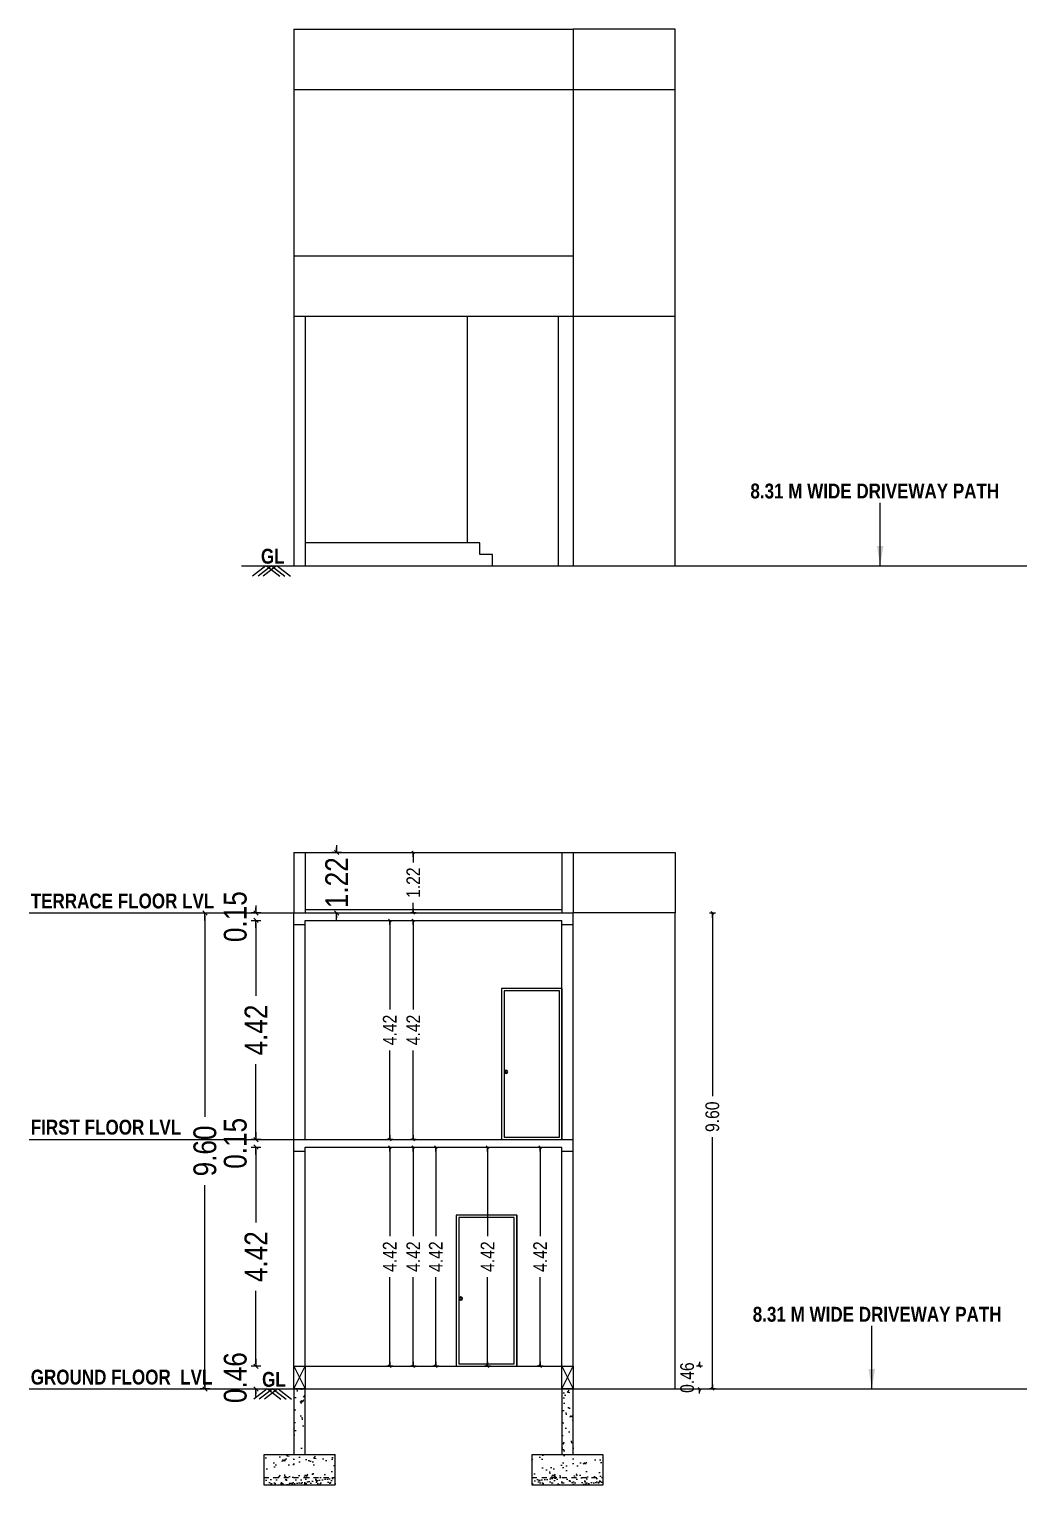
# Model space of a CAD drawing. Header units: metres. Extents: x 1185 to 1291, y 1063 to 1193.
# Drawn here: x 1238.2 to 1258.18, y 1123.77 to 1153.14 of the extents above; entities that cross this region are included whole.
import ezdxf
from ezdxf.lldxf.tags import DXFTag

# ---------------------------------------------------------------- set-up
doc = ezdxf.new("R2010")
doc.units = ezdxf.units.M
doc.header["$MEASUREMENT"] = 0
doc.linetypes.add('HIDDEN', pattern=[0.375, 0.25, -0.125])
for name, color, linetype in [('BLK_2_FLR_0_REGULAR_ROOM_1', 1, 'Continuous'), ('BLK_2_FLR_0_REGULAR_ROOM_2', 1, 'Continuous'), ('BLK_2_FLR_0_REGULAR_ROOM_3', 1, 'Continuous'), ('BLK_2_FLR_0_WC_BATH', 223, 'Continuous'), ('BLK_2_FLR_1_REGULAR_ROOM_1', 1, 'Continuous'), ('BLK_2_FLR_1_REGULAR_ROOM_2', 1, 'Continuous'), ('BLK_2_HT_OF_BLDG', 5, 'Continuous'), ('BLK_2_PARAPET_HT', 233, 'Continuous'), ('BLK_2_PLINTH_HEIGHT', 7, 'Continuous'), ('ELECTRICAL_ROOM', 7, 'Continuous'), ('FLOOR-STILT', 7, 'Continuous'), ('LVL', 220, 'Continuous')]:
    doc.layers.add(name, color=color, linetype=linetype)
doc.styles.add('Arial', font='swissc.ttf')
doc.styles.get("Standard").update_dxf_attribs({"font": 'swisscb.ttf'})
tags = doc.linetypes.add('DIVIDE2', pattern=[0.625, 0.25, -0.125, 0, -0.125, 0, -0.125]).pattern_tags.tags
tags[14:15] = [DXFTag(74, 4), DXFTag(75, 0), DXFTag(340, '0'), DXFTag(46, 1.0), DXFTag(50, 0.0), DXFTag(44, 0.0), DXFTag(45, 0.0)]
tags[12:13] = [DXFTag(74, 4), DXFTag(75, 0), DXFTag(340, '0'), DXFTag(46, 1.0), DXFTag(50, 0.0), DXFTag(44, 0.0), DXFTag(45, 0.0)]
tags[10:11] = [DXFTag(74, 4), DXFTag(75, 0), DXFTag(340, '0'), DXFTag(46, 1.0), DXFTag(50, 0.0), DXFTag(44, 0.0), DXFTag(45, 0.0)]
tags[8:9] = [DXFTag(74, 4), DXFTag(75, 0), DXFTag(340, '0'), DXFTag(46, 1.0), DXFTag(50, 0.0), DXFTag(44, 0.0), DXFTag(45, 0.0)]
tags[6:7] = [DXFTag(74, 4), DXFTag(75, 0), DXFTag(340, '0'), DXFTag(46, 1.0), DXFTag(50, 0.0), DXFTag(44, 0.0), DXFTag(45, 0.0)]
tags[4:5] = [DXFTag(74, 4), DXFTag(75, 0), DXFTag(340, '0'), DXFTag(46, 1.0), DXFTag(50, 0.0), DXFTag(44, 0.0), DXFTag(45, 0.0)]
doc.dimstyles.new('Copy of Standard', dxfattribs={"dimtxt": 9, "dimasz": 8, "dimexe": 6, "dimexo": 24, "dimgap": 3, "dimtad": 0, "dimzin": 0, "dimdsep": 46, "dimlunit": 4, "dimtxsty": 'Standard', "dimcen": 0.09, "dimclrd": 1, "dimclre": 1, "dimclrt": 3, "dimadec": 0, "dimazin": 0, "dimtfac": 1, "dimtofl": 0, "dimtmove": 2, "dimatfit": 3, "dimfxl": 0, "dimtolj": 1, "dimtzin": 0, "dimarcsym": 0})
doc.dimstyles.new('FLOOR DIM BUILDING DIM', dxfattribs={"dimtxt": 0.23, "dimasz": 0.025, "dimexe": 0.075, "dimexo": 0.3, "dimgap": 0.09, "dimtad": 0, "dimzin": 3, "dimdsep": 46, "dimtxsty": 'Arial', "dimblk": 'JM1', "dimcen": -0.09, "dimse1": 1, "dimse2": 1, "dimclrd": 5, "dimclre": 250, "dimclrt": 3, "dimazin": 0, "dimtfac": 0.65, "dimtix": 1, "dimtofl": 0, "dimtmove": 0, "dimatfit": 2, "dimfxl": 0, "dimfrac": 1, "dimtolj": 1, "dimlwd": 18, "dimlwe": -1, "dimarcsym": 0})

# ---------------------------------------------------------------- blocks, each defined once
blk = doc.blocks.new('YYY6YYY')
h = blk.add_hatch()
h.set_pattern_fill('AR-CONC', color=0, scale=0.003)
h.set_pattern_definition([(50, (110802.61745, -27685.68435), (0.54655401, -0.04781726), [0.05715, -0.62865]), (355, (110802.61745, -27685.68435), (-0.10573026, 0.57317054), [0.04572, -0.50292175]), (100.451445, (110802.663, -27685.68834), (0.44082374, 0.52535326), [0.04857003, -0.53427073]), (46.1842, (110802.61745, -27685.53195), (0.81323712, -0.12612698), [0.085725, -0.942975]), (96.635558, (110802.6852, -27685.5425), (0.7122124, 0.74227837), [0.07285507, -0.80140682]), (351.18415, (110802.61745, -27685.53195), (0.7122124, 0.74227837), [0.0685799, -0.7543792]), (21, (110802.69365, -27685.57005), (0.45484317, -0.306795595), [0.05715, -0.62865]), (326, (110802.69365, -27685.57005), (0.18540609, 0.5525639), [0.04572, -0.50292]), (71.451445, (110802.73156, -27685.5956), (0.64024926, 0.24576831), [0.04857003, -0.53426981]), (37.5, (110802.61745, -27685.68435), (0.00926581, 0.253665117), [0, -0.496824, 0, -0.51054, 0, -0.504825]), (7.5, (110802.61745, -27685.68435), (0.200458988, 0.300541724), [0, -0.291084, 0, -0.485394, 0, -0.192405]), (327.5, (110802.44753, -27685.68435), (0.406771786, -0.017186232), [0, -0.1905, 0, -0.59436, 0, -0.78867]), (317.5, (110802.37133, -27685.68435), (0.444387544, 0.076279473), [0, -0.24765, 0, -0.394716, 0, -0.56007])])
h.paths.add_polyline_path([(113069.886, -26492.171), (113069.656, -26492.171), (113069.656, -26493.804), (113069.886, -26493.804)])
h = blk.add_hatch()
h.set_pattern_fill('AR-CONC', color=0, scale=0.003)
h.set_pattern_definition([(50, (110802.61745, -27685.78002), (0.54655401, -0.04781726), [0.05715, -0.62865]), (355, (110802.61745, -27685.78), (-0.10573026, 0.57317054), [0.04572, -0.50292175]), (100.451445, (110802.663, -27685.784), (0.44082374, 0.52535326), [0.04857003, -0.53427073]), (46.1842, (110802.61745, -27685.6276), (0.81323712, -0.12612698), [0.085725, -0.942975]), (96.635558, (110802.6852, -27685.6381), (0.7122124, 0.74227837), [0.07285507, -0.80140682]), (351.18415, (110802.61745, -27685.6276), (0.7122124, 0.74227837), [0.0685799, -0.7543792]), (21, (110802.69365, -27685.66572), (0.45484317, -0.306795595), [0.05715, -0.62865]), (326, (110802.69365, -27685.6657), (0.18540609, 0.5525639), [0.04572, -0.50292]), (71.451445, (110802.73156, -27685.6913), (0.64024926, 0.24576831), [0.04857003, -0.53426981]), (37.5, (110802.61745, -27685.78002), (0.00926581, 0.253665117), [0, -0.496824, 0, -0.51054, 0, -0.504825]), (7.5, (110802.61745, -27685.78002), (0.200458988, 0.300541724), [0, -0.291084, 0, -0.485394, 0, -0.192405]), (327.5, (110802.44753, -27685.78002), (0.406771786, -0.017186232), [0, -0.1905, 0, -0.59436, 0, -0.78867]), (317.5, (110802.37133, -27685.78002), (0.444387544, 0.076279473), [0, -0.24765, 0, -0.394716, 0, -0.56007])])
h.paths.add_polyline_path([(113069.047, -26493.511), (113069.047, -26493.968), (113070.495, -26493.968), (113070.495, -26493.511)])
h = blk.add_hatch()
h.set_pattern_fill('AR-SAND', color=0, scale=0.003)
h.set_pattern_definition([(37.5, (110802.61745, -27685.78002), (-0.004800094, 0.146823971), [0, -0.115824, 0, -0.12954, 0, -0.123825]), (7.5, (110802.61745, -27685.78002), (0.134856985, 0.21504753), [0, -0.062484, 0, -0.104394, 0, -0.040005]), (327.5, (110802.52373, -27685.78002), (0.237297711, 0.0004311554), [0, -0.0381, 0, -0.13716, 0, -0.17907]), (317.5, (110802.52373, -27685.78002), (0.229066936, 0.066878797), [0, -0.01905, 0, -0.089916, 0, -0.10287])])
h.paths.add_polyline_path([(113069.047, -26493.968), (113069.047, -26494.121), (113070.495, -26494.121), (113070.495, -26493.968)])
at = {"color": 0}
blk.add_line((113069.886, -26493.511), (113069.887, -26492.174), dxfattribs=at)
at = {"color": 0, "linetype": 'HIDDEN', "ltscale": 0.3}
blk.add_line((113069.048, -26493.968), (113070.495, -26493.968), dxfattribs=at)
at = {"color": 0}
blk.add_lwpolyline([(113069.048, -26493.511), (113069.048, -26493.511), (113069.048, -26494.121), (113070.495, -26494.121), (113070.495, -26493.511), (113069.048, -26493.511)], dxfattribs=at)
at = {"layer": 'FLOOR-STILT', "ltscale": 0.3}
for p, q in [((113069.657, -26491.714), (113069.887, -26492.174)), ((113069.657, -26492.174), (113069.887, -26491.714)), ((113069.657, -26492.174), (113069.657, -26493.511))]:
    blk.add_line(p, q, dxfattribs=at)
blk.add_lwpolyline([(113069.657, -26491.714), (113069.887, -26491.714), (113069.887, -26492.174), (113069.657, -26492.174)], close=True, dxfattribs=at)
blk = doc.blocks.new('gff')
at = {"lineweight": -3}
blk.add_line((117141.147, 3385.999), (117141.147, 3382.949), dxfattribs=at)
for points in [[(117141.147, 3385.999), (117142.366, 3385.999), (117142.366, 3382.949), (117141.147, 3382.949)], [(117141.197, 3385.949), (117142.316, 3385.949), (117142.316, 3382.999), (117141.197, 3382.999)]]:
    blk.add_lwpolyline(points, close=True, dxfattribs=at)
for radius in [0.0321, 0.0211]:
    blk.add_circle((117142.273, 3384.315), radius, dxfattribs=at)
blk = doc.blocks.new('JM1')
at = {"color": 2}
for p, q in [((-3, 0), (0, 0)), ((-0.88, -0.88), (0.88, 0.88)), ((0, 2), (0, -2))]:
    blk.add_line(p, q, dxfattribs=at)
blk = doc.blocks.new('*D49')
at = {"color": 5, "linetype": 'Continuous', "lineweight": 18}
for p, q in [((1242.78, 1126.217), (1242.78, 1126.267)), ((1242.78, 1125.66), (1242.78, 1125.61))]:
    blk.add_line(p, q, dxfattribs=at)
at = {"layer": 'DEFPOINTS', "color": 0, "lineweight": -3}
for p in [(1242.78, 1126.167), (1243.545, 1126.167), (1243.545, 1125.71)]:
    blk.add_point(p, dxfattribs=at)
at = {"color": 5, "lineweight": 18, "xscale": 0.05, "yscale": 0.05, "zscale": 0.05}
for p, rotation in [((1242.78, 1126.167), 270), ((1242.78, 1125.71), 90)]:
    blk.add_blockref('JM1', p, dxfattribs=dict(at, rotation=rotation))
at = {"color": 3, "lineweight": -3, "insert": (1242.364, 1125.938), "char_height": 0.46, "attachment_point": 5, "rotation": 90, "style": 'Arial'}
blk.add_mtext('\\A1;0.46', dxfattribs=at)
blk = doc.blocks.new('*D50')
at = {"color": 5, "linetype": 'Continuous', "lineweight": 18}
for p, q in [((1242.78, 1130.539), (1242.78, 1129.067)), ((1242.78, 1126.217), (1242.78, 1127.689))]:
    blk.add_line(p, q, dxfattribs=at)
at = {"layer": 'DEFPOINTS', "color": 0, "lineweight": -3}
for p in [(1242.78, 1130.589), (1243.774, 1130.589), (1243.545, 1126.167)]:
    blk.add_point(p, dxfattribs=at)
at = {"color": 5, "lineweight": 18, "xscale": 0.05, "yscale": 0.05, "zscale": 0.05}
for p, rotation in [((1242.78, 1130.589), 90), ((1242.78, 1126.167), 270)]:
    blk.add_blockref('JM1', p, dxfattribs=dict(at, rotation=rotation))
at = {"color": 3, "lineweight": -3, "insert": (1242.78, 1128.378), "char_height": 0.46, "attachment_point": 5, "rotation": 90, "style": 'Arial'}
blk.add_mtext('\\A1;4.42', dxfattribs=at)
blk = doc.blocks.new('*D51')
at = {"color": 5, "linetype": 'Continuous', "lineweight": 18}
for p, q in [((1242.78, 1130.789), (1242.78, 1130.839)), ((1242.78, 1130.539), (1242.78, 1130.489))]:
    blk.add_line(p, q, dxfattribs=at)
at = {"layer": 'DEFPOINTS', "color": 0, "lineweight": -3}
for p in [(1242.78, 1130.739), (1243.545, 1130.739), (1243.774, 1130.589)]:
    blk.add_point(p, dxfattribs=at)
at = {"color": 5, "lineweight": 18, "xscale": 0.05, "yscale": 0.05, "zscale": 0.05}
for p, rotation in [((1242.78, 1130.739), 270), ((1242.78, 1130.589), 90)]:
    blk.add_blockref('JM1', p, dxfattribs=dict(at, rotation=rotation))
at = {"color": 3, "lineweight": -3, "insert": (1242.364, 1130.664), "char_height": 0.46, "attachment_point": 5, "rotation": 90, "style": 'Arial'}
blk.add_mtext('\\A1;0.15', dxfattribs=at)
blk = doc.blocks.new('*D52')
at = {"color": 5, "linetype": 'Continuous', "lineweight": 18}
for p, q in [((1242.78, 1135.111), (1242.78, 1133.639)), ((1242.78, 1130.789), (1242.78, 1132.261))]:
    blk.add_line(p, q, dxfattribs=at)
at = {"layer": 'DEFPOINTS', "color": 0, "lineweight": -3}
for p in [(1242.78, 1135.161), (1243.774, 1135.161), (1243.545, 1130.739)]:
    blk.add_point(p, dxfattribs=at)
at = {"color": 5, "lineweight": 18, "xscale": 0.05, "yscale": 0.05, "zscale": 0.05}
for p, rotation in [((1242.78, 1135.161), 90), ((1242.78, 1130.739), 270)]:
    blk.add_blockref('JM1', p, dxfattribs=dict(at, rotation=rotation))
at = {"color": 3, "lineweight": -3, "insert": (1242.78, 1132.95), "char_height": 0.46, "attachment_point": 5, "rotation": 90, "style": 'Arial'}
blk.add_mtext('\\A1;4.42', dxfattribs=at)
blk = doc.blocks.new('*D53')
at = {"color": 5, "linetype": 'Continuous', "lineweight": 18}
for p, q in [((1242.78, 1135.361), (1242.78, 1135.411)), ((1242.78, 1135.111), (1242.78, 1135.061))]:
    blk.add_line(p, q, dxfattribs=at)
at = {"layer": 'DEFPOINTS', "color": 0, "lineweight": -3}
for p in [(1242.78, 1135.311), (1243.545, 1135.311), (1243.774, 1135.161)]:
    blk.add_point(p, dxfattribs=at)
at = {"color": 5, "lineweight": 18, "xscale": 0.05, "yscale": 0.05, "zscale": 0.05}
for p, rotation in [((1242.78, 1135.311), 270), ((1242.78, 1135.161), 90)]:
    blk.add_blockref('JM1', p, dxfattribs=dict(at, rotation=rotation))
at = {"color": 3, "lineweight": -3, "insert": (1242.364, 1135.236), "char_height": 0.46, "attachment_point": 5, "rotation": 90, "style": 'Arial'}
blk.add_mtext('\\A1;0.15', dxfattribs=at)
blk = doc.blocks.new('*D54')
at = {"color": 5, "linetype": 'Continuous', "lineweight": 18}
for p, q in [((1241.751, 1135.261), (1241.751, 1131.198)), ((1241.751, 1125.76), (1241.751, 1129.823))]:
    blk.add_line(p, q, dxfattribs=at)
at = {"layer": 'DEFPOINTS', "color": 0, "lineweight": -3}
for p in [(1243.545, 1135.311), (1241.751, 1125.71), (1243.545, 1125.71)]:
    blk.add_point(p, dxfattribs=at)
at = {"color": 5, "lineweight": 18, "xscale": 0.05, "yscale": 0.05, "zscale": 0.05}
for p, rotation in [((1241.751, 1135.311), 90), ((1241.751, 1125.71), 270)]:
    blk.add_blockref('JM1', p, dxfattribs=dict(at, rotation=rotation))
at = {"color": 3, "lineweight": -3, "insert": (1241.751, 1130.51), "char_height": 0.46, "attachment_point": 5, "rotation": 90, "style": 'Arial'}
blk.add_mtext('\\A1;9.60', dxfattribs=at)
blk = doc.blocks.new('*D48')
at = {"color": 5, "linetype": 'Continuous', "lineweight": 18}
for p, q in [((1244.408, 1136.581), (1244.408, 1136.631)), ((1244.408, 1135.261), (1244.408, 1135.211))]:
    blk.add_line(p, q, dxfattribs=at)
at = {"layer": 'DEFPOINTS', "color": 0, "lineweight": -3}
for p in [(1244.408, 1136.531), (1244.408, 1136.531), (1244.408, 1135.311)]:
    blk.add_point(p, dxfattribs=at)
at = {"color": 5, "lineweight": 18, "xscale": 0.05, "yscale": 0.05, "zscale": 0.05}
for p, rotation in [((1244.408, 1136.531), 270), ((1244.408, 1135.311), 90)]:
    blk.add_blockref('JM1', p, dxfattribs=dict(at, rotation=rotation))
at = {"color": 3, "lineweight": -3, "insert": (1244.408, 1135.921), "char_height": 0.46, "attachment_point": 5, "rotation": 90, "style": 'Arial'}
blk.add_mtext('\\A1;1.22', dxfattribs=at)
blk = doc.blocks.new('*D317')
at = {"layer": 'BLK_2_FLR_0_REGULAR_ROOM_1', "color": 5, "lineweight": 18, "ltscale": 1.5}
for p, q in [((1245.479, 1130.559), (1245.479, 1128.792)), ((1245.479, 1126.197), (1245.479, 1127.965))]:
    blk.add_line(p, q, dxfattribs=at)
at = {"layer": 'DEFPOINTS', "color": 0, "lineweight": -3, "ltscale": 1.5}
for p in [(1245.479, 1130.589), (1245.479, 1130.589), (1245.479, 1126.167)]:
    blk.add_point(p, dxfattribs=at)
at = {"layer": 'BLK_2_FLR_0_REGULAR_ROOM_1', "color": 5, "lineweight": 18, "ltscale": 1.5, "xscale": 0.03, "yscale": 0.03, "zscale": 0.03}
for p, rotation in [((1245.479, 1130.589), 90), ((1245.479, 1126.167), 270)]:
    blk.add_blockref('JM1', p, dxfattribs=dict(at, rotation=rotation))
at = {"layer": 'BLK_2_FLR_0_REGULAR_ROOM_1', "color": 3, "ltscale": 1.5, "insert": (1245.479, 1128.378), "char_height": 0.276, "attachment_point": 5, "rotation": 90, "style": 'Arial'}
blk.add_mtext('\\A1;4.42', dxfattribs=at)
blk = doc.blocks.new('*D318')
at = {"layer": 'BLK_2_FLR_0_REGULAR_ROOM_2', "color": 5, "lineweight": 18, "ltscale": 1.5}
for p, q in [((1245.955, 1130.559), (1245.955, 1128.792)), ((1245.955, 1126.197), (1245.955, 1127.965))]:
    blk.add_line(p, q, dxfattribs=at)
at = {"layer": 'DEFPOINTS', "color": 0, "lineweight": -3, "ltscale": 1.5}
for p in [(1245.955, 1130.589), (1245.955, 1130.589), (1245.955, 1126.167)]:
    blk.add_point(p, dxfattribs=at)
at = {"layer": 'BLK_2_FLR_0_REGULAR_ROOM_2', "color": 5, "lineweight": 18, "ltscale": 1.5, "xscale": 0.03, "yscale": 0.03, "zscale": 0.03}
for p, rotation in [((1245.955, 1130.589), 90), ((1245.955, 1126.167), 270)]:
    blk.add_blockref('JM1', p, dxfattribs=dict(at, rotation=rotation))
at = {"layer": 'BLK_2_FLR_0_REGULAR_ROOM_2', "color": 3, "ltscale": 1.5, "insert": (1245.955, 1128.378), "char_height": 0.276, "attachment_point": 5, "rotation": 90, "style": 'Arial'}
blk.add_mtext('\\A1;4.42', dxfattribs=at)
blk = doc.blocks.new('*D319')
at = {"layer": 'BLK_2_FLR_0_REGULAR_ROOM_3', "color": 5, "lineweight": 18, "ltscale": 1.5}
for p, q in [((1246.409, 1130.559), (1246.409, 1128.792)), ((1246.409, 1126.197), (1246.409, 1127.965))]:
    blk.add_line(p, q, dxfattribs=at)
at = {"layer": 'DEFPOINTS', "color": 0, "lineweight": -3, "ltscale": 1.5}
for p in [(1246.409, 1130.589), (1246.409, 1130.589), (1246.409, 1126.167)]:
    blk.add_point(p, dxfattribs=at)
at = {"layer": 'BLK_2_FLR_0_REGULAR_ROOM_3', "color": 5, "lineweight": 18, "ltscale": 1.5, "xscale": 0.03, "yscale": 0.03, "zscale": 0.03}
for p, rotation in [((1246.409, 1130.589), 90), ((1246.409, 1126.167), 270)]:
    blk.add_blockref('JM1', p, dxfattribs=dict(at, rotation=rotation))
at = {"layer": 'BLK_2_FLR_0_REGULAR_ROOM_3', "color": 3, "ltscale": 1.5, "insert": (1246.409, 1128.378), "char_height": 0.276, "attachment_point": 5, "rotation": 90, "style": 'Arial'}
blk.add_mtext('\\A1;4.42', dxfattribs=at)
blk = doc.blocks.new('*D320')
at = {"layer": 'BLK_2_FLR_1_REGULAR_ROOM_1', "color": 5, "lineweight": 18, "ltscale": 1.5}
for p, q in [((1245.479, 1135.131), (1245.479, 1133.364)), ((1245.479, 1130.769), (1245.479, 1132.537))]:
    blk.add_line(p, q, dxfattribs=at)
at = {"layer": 'DEFPOINTS', "color": 0, "lineweight": -3, "ltscale": 1.5}
for p in [(1245.479, 1135.161), (1245.479, 1135.161), (1245.479, 1130.739)]:
    blk.add_point(p, dxfattribs=at)
at = {"layer": 'BLK_2_FLR_1_REGULAR_ROOM_1', "color": 5, "lineweight": 18, "ltscale": 1.5, "xscale": 0.03, "yscale": 0.03, "zscale": 0.03}
for p, rotation in [((1245.479, 1135.161), 90), ((1245.479, 1130.739), 270)]:
    blk.add_blockref('JM1', p, dxfattribs=dict(at, rotation=rotation))
at = {"layer": 'BLK_2_FLR_1_REGULAR_ROOM_1', "color": 3, "ltscale": 1.5, "insert": (1245.479, 1132.95), "char_height": 0.276, "attachment_point": 5, "rotation": 90, "style": 'Arial'}
blk.add_mtext('\\A1;4.42', dxfattribs=at)
blk = doc.blocks.new('*D321')
at = {"layer": 'BLK_2_FLR_1_REGULAR_ROOM_2', "color": 5, "lineweight": 18, "ltscale": 1.5}
for p, q in [((1245.955, 1135.131), (1245.955, 1133.364)), ((1245.955, 1130.769), (1245.955, 1132.537))]:
    blk.add_line(p, q, dxfattribs=at)
at = {"layer": 'DEFPOINTS', "color": 0, "lineweight": -3, "ltscale": 1.5}
for p in [(1245.955, 1135.161), (1245.955, 1135.161), (1245.955, 1130.739)]:
    blk.add_point(p, dxfattribs=at)
at = {"layer": 'BLK_2_FLR_1_REGULAR_ROOM_2', "color": 5, "lineweight": 18, "ltscale": 1.5, "xscale": 0.03, "yscale": 0.03, "zscale": 0.03}
for p, rotation in [((1245.955, 1135.161), 90), ((1245.955, 1130.739), 270)]:
    blk.add_blockref('JM1', p, dxfattribs=dict(at, rotation=rotation))
at = {"layer": 'BLK_2_FLR_1_REGULAR_ROOM_2', "color": 3, "ltscale": 1.5, "insert": (1245.955, 1132.95), "char_height": 0.276, "attachment_point": 5, "rotation": 90, "style": 'Arial'}
blk.add_mtext('\\A1;4.42', dxfattribs=at)
blk = doc.blocks.new('*D322')
at = {"layer": 'BLK_2_FLR_0_WC_BATH', "color": 5, "lineweight": 18, "ltscale": 1.5}
for p, q in [((1248.514, 1130.559), (1248.514, 1128.792)), ((1248.514, 1126.197), (1248.514, 1127.965))]:
    blk.add_line(p, q, dxfattribs=at)
at = {"layer": 'DEFPOINTS', "color": 0, "lineweight": -3, "ltscale": 1.5}
for p in [(1248.514, 1130.589), (1248.514, 1130.589), (1248.514, 1126.167)]:
    blk.add_point(p, dxfattribs=at)
at = {"layer": 'BLK_2_FLR_0_WC_BATH', "color": 5, "lineweight": 18, "ltscale": 1.5, "xscale": 0.03, "yscale": 0.03, "zscale": 0.03}
for p, rotation in [((1248.514, 1130.589), 90), ((1248.514, 1126.167), 270)]:
    blk.add_blockref('JM1', p, dxfattribs=dict(at, rotation=rotation))
at = {"layer": 'BLK_2_FLR_0_WC_BATH', "color": 3, "ltscale": 1.5, "insert": (1248.514, 1128.378), "char_height": 0.276, "attachment_point": 5, "rotation": 90, "style": 'Arial'}
blk.add_mtext('\\A1;4.42', dxfattribs=at)
blk = doc.blocks.new('*D323')
at = {"layer": 'BLK_2_PARAPET_HT', "color": 5, "linetype": 'Continuous', "lineweight": 18}
for p, q in [((1245.955, 1136.501), (1245.955, 1136.326)), ((1245.955, 1135.341), (1245.955, 1135.516))]:
    blk.add_line(p, q, dxfattribs=at)
at = {"layer": 'DEFPOINTS', "color": 0, "lineweight": -3}
for p in [(1245.955, 1136.531), (1245.955, 1136.531), (1245.955, 1135.311)]:
    blk.add_point(p, dxfattribs=at)
at = {"layer": 'BLK_2_PARAPET_HT', "color": 5, "lineweight": 18, "xscale": 0.03, "yscale": 0.03, "zscale": 0.03}
for p, rotation in [((1245.955, 1136.531), 90), ((1245.955, 1135.311), 270)]:
    blk.add_blockref('JM1', p, dxfattribs=dict(at, rotation=rotation))
at = {"layer": 'BLK_2_PARAPET_HT', "color": 3, "lineweight": -3, "insert": (1245.955, 1135.921), "char_height": 0.276, "attachment_point": 5, "rotation": 90, "style": 'Arial'}
blk.add_mtext('\\A1;1.22', dxfattribs=at)
blk = doc.blocks.new('*D324')
at = {"layer": 'BLK_2_HT_OF_BLDG', "color": 5, "lineweight": 18}
for p, q in [((1251.99, 1135.281), (1251.99, 1131.613)), ((1251.99, 1125.74), (1251.99, 1130.788))]:
    blk.add_line(p, q, dxfattribs=at)
at = {"layer": 'DEFPOINTS', "color": 0, "lineweight": -3}
for p in [(1251.241, 1135.311), (1251.241, 1125.71), (1251.99, 1125.71)]:
    blk.add_point(p, dxfattribs=at)
at = {"layer": 'BLK_2_HT_OF_BLDG', "color": 5, "lineweight": 18, "xscale": 0.03, "yscale": 0.03, "zscale": 0.03}
for p, rotation in [((1251.99, 1135.311), 90), ((1251.99, 1125.71), 270)]:
    blk.add_blockref('JM1', p, dxfattribs=dict(at, rotation=rotation))
at = {"layer": 'BLK_2_HT_OF_BLDG', "color": 3, "lineweight": -3, "insert": (1251.99, 1131.2), "char_height": 0.276, "attachment_point": 5, "rotation": 90, "style": 'Arial'}
blk.add_mtext('\\A1;9.60', dxfattribs=at)
blk = doc.blocks.new('*D325')
at = {"layer": 'DEFPOINTS', "color": 0, "lineweight": -3}
for p in [(1247.454, 1130.589), (1247.454, 1130.589), (1247.454, 1126.167)]:
    blk.add_point(p, dxfattribs=at)
at = {"layer": 'ELECTRICAL_ROOM', "color": 5, "linetype": 'Continuous', "lineweight": 18}
for p, q in [((1247.454, 1130.559), (1247.454, 1128.792)), ((1247.454, 1126.197), (1247.454, 1127.965))]:
    blk.add_line(p, q, dxfattribs=at)
at = {"layer": 'ELECTRICAL_ROOM', "color": 5, "lineweight": 18, "xscale": 0.03, "yscale": 0.03, "zscale": 0.03}
for p, rotation in [((1247.454, 1130.589), 90), ((1247.454, 1126.167), 270)]:
    blk.add_blockref('JM1', p, dxfattribs=dict(at, rotation=rotation))
at = {"layer": 'ELECTRICAL_ROOM', "color": 3, "lineweight": -3, "insert": (1247.454, 1128.378), "char_height": 0.276, "attachment_point": 5, "rotation": 90, "style": 'Arial'}
blk.add_mtext('\\A1;4.42', dxfattribs=at)
blk = doc.blocks.new('*D326')
at = {"layer": 'BLK_2_PLINTH_HEIGHT', "color": 5, "lineweight": 18}
for p, q in [((1251.732, 1126.197), (1251.732, 1126.227)), ((1251.732, 1125.68), (1251.732, 1125.65))]:
    blk.add_line(p, q, dxfattribs=at)
at = {"layer": 'DEFPOINTS', "color": 0, "lineweight": -3}
for p in [(1249.184, 1126.167), (1251.732, 1126.167), (1249.184, 1125.71)]:
    blk.add_point(p, dxfattribs=at)
at = {"layer": 'BLK_2_PLINTH_HEIGHT', "color": 5, "lineweight": 18, "xscale": 0.03, "yscale": 0.03, "zscale": 0.03}
for p, rotation in [((1251.732, 1126.167), 270), ((1251.732, 1125.71), 90)]:
    blk.add_blockref('JM1', p, dxfattribs=dict(at, rotation=rotation))
at = {"layer": 'BLK_2_PLINTH_HEIGHT', "color": 3, "lineweight": -3, "insert": (1251.482, 1125.938), "char_height": 0.276, "attachment_point": 5, "rotation": 90, "style": 'Arial'}
blk.add_mtext('\\A1;0.46', dxfattribs=at)

msp = doc.modelspace()

# ---------------------------------------------------------------- linework, layer by layer
at = {"lineweight": -3}
for p, q in [((1243.545, 1153.138), (1249.184, 1153.138)), ((1243.545, 1153.138), (1243.545, 1147.346)), ((1249.184, 1153.138), (1249.184, 1147.346)), ((1251.241, 1153.138), (1249.184, 1153.138)), ((1251.241, 1142.314), (1251.241, 1153.138)), ((1243.545, 1151.918), (1249.184, 1151.918)), ((1249.184, 1151.918), (1251.241, 1151.918)), ((1243.545, 1148.566), (1249.184, 1148.566)), ((1243.545, 1147.346), (1243.545, 1142.314)), ((1243.545, 1147.346), (1249.184, 1147.346)), ((1243.774, 1147.346), (1243.774, 1142.314)), ((1247.05, 1142.774), (1247.05, 1147.346)), ((1248.879, 1147.346), (1248.879, 1142.314)), ((1249.184, 1147.346), (1249.184, 1142.314)), ((1249.184, 1147.346), (1251.241, 1147.346)), ((1247.3, 1142.774), (1243.774, 1142.774)), ((1247.3, 1142.544), (1247.3, 1142.774)), ((1247.55, 1142.544), (1247.3, 1142.544)), ((1247.55, 1142.314), (1247.55, 1142.544)), ((1242.487, 1142.314), (1285.616, 1142.314)), ((1243.545, 1136.531), (1249.184, 1136.531)), ((1243.545, 1136.531), (1243.545, 1135.311)), ((1243.775, 1136.531), (1243.775, 1135.311)), ((1248.954, 1136.531), (1248.954, 1135.311)), ((1249.184, 1136.531), (1249.184, 1135.311)), ((1249.184, 1136.531), (1251.241, 1136.531)), ((1251.241, 1136.531), (1251.241, 1135.311)), ((1243.545, 1130.739), (1243.545, 1135.311)), ((1243.545, 1135.311), (1249.184, 1135.311)), ((1243.775, 1135.381), (1248.954, 1135.381)), ((1249.184, 1130.739), (1249.184, 1135.311)), ((1251.241, 1135.311), (1249.184, 1135.311)), ((1251.241, 1125.71), (1251.241, 1135.311)), ((1243.545, 1135.081), (1243.774, 1135.081)), ((1243.774, 1130.739), (1243.774, 1135.161)), ((1243.774, 1135.161), (1248.955, 1135.161)), ((1248.955, 1130.739), (1248.955, 1135.161)), ((1248.955, 1135.081), (1249.184, 1135.081)), ((1243.545, 1126.167), (1243.545, 1130.739)), ((1243.545, 1130.739), (1249.184, 1130.739)), ((1243.545, 1130.509), (1243.774, 1130.509)), ((1243.774, 1126.167), (1243.774, 1130.589)), ((1243.774, 1130.589), (1248.955, 1130.589)), ((1248.955, 1126.167), (1248.955, 1130.589)), ((1248.955, 1130.509), (1249.184, 1130.509)), ((1249.184, 1126.167), (1249.184, 1130.739)), ((1243.545, 1126.167), (1249.184, 1126.167)), ((1242.78, 1125.71), (1284.849, 1125.71))]:
    msp.add_line(p, q, dxfattribs=at)
at = {"color": 0}
for p, q in [((1242.981, 1142.314), (1242.711, 1142.107)), ((1243.093, 1142.314), (1242.823, 1142.107)), ((1243.195, 1142.314), (1242.926, 1142.107)), ((1242.991, 1142.314), (1243.26, 1142.107)), ((1243.093, 1142.314), (1243.363, 1142.107)), ((1243.205, 1142.314), (1243.475, 1142.107)), ((1243.004, 1125.711), (1242.735, 1125.504)), ((1243.117, 1125.711), (1242.847, 1125.504)), ((1243.219, 1125.711), (1242.949, 1125.504)), ((1243.014, 1125.711), (1243.284, 1125.504)), ((1243.117, 1125.711), (1243.386, 1125.504)), ((1243.229, 1125.711), (1243.498, 1125.504))]:
    msp.add_line(p, q, dxfattribs=at)
at = {"layer": 'LVL', "linetype": 'DIVIDE2'}
for p, q in [((1238.202, 1135.311), (1243.545, 1135.311)), ((1238.202, 1130.739), (1243.545, 1130.739)), ((1238.202, 1125.71), (1243.545, 1125.71))]:
    msp.add_line(p, q, dxfattribs=at)

# ---------------------------------------------------------------- block references
at = {"lineweight": -3, "xscale": -1}
for p in [(118390.102, -2252.21), (118389.188, -2256.782)]:
    msp.add_blockref('gff', p, dxfattribs=at)
at = {"xscale": 0.993913043568268, "yscale": 0.993913043568268, "zscale": 0.993913043568268}
for p in [(-111137.862, 27456.627), (-111132.452, 27456.627)]:
    msp.add_blockref('YYY6YYY', p, dxfattribs=at)

# ---------------------------------------------------------------- texts
at = {"color": 0}
for p in [(1242.88, 1142.356), (1242.903, 1125.753)]:
    msp.add_text('GL', height=0.3, dxfattribs=at).set_placement(p)
at = {"color": 0, "char_height": 0.3, "attachment_point": 1}
for s, insert, width in [('8.31 M WIDE DRIVEWAY PATH ', (1252.757, 1143.971), 6.11511), ('TERRACE FLOOR LVL', (1238.235, 1135.702), 4.08824), ('FIRST FLOOR LVL', (1238.235, 1131.14), 4.08824), ('8.31 M WIDE DRIVEWAY PATH ', (1252.805, 1127.366), 6.11511), ('GROUND FLOOR  LVL', (1238.235, 1126.099), 4.08824)]:
    msp.add_mtext(s, dxfattribs=dict(at, insert=insert, width=width))

# ---------------------------------------------------------------- dimensions: what is measured, and where the dimension line sits
at = {"lineweight": -3}
for base, p1, p2, override, picture, middle in [((1244.408, 1136.531), (1244.408, 1135.311), (1244.408, 1136.531), {"dimscale": 2, "dimpost": '\\X', "dimtmove": 1, "dimtfillclr": 256}, '*D48', (1244.408, 1135.921)), ((1242.78, 1135.311), (1243.774, 1135.161), (1243.545, 1135.311), {"dimscale": 2, "dimtad": 1, "dimpost": '\\X', "dimtmove": 1, "dimtfillclr": 256}, '*D53', (1242.364, 1135.236)), ((1241.751, 1125.71), (1243.545, 1135.311), (1243.545, 1125.71), {"dimscale": 2, "dimpost": '\\X', "dimtmove": 1, "dimtfillclr": 256}, '*D54', (1241.751, 1130.51)), ((1242.78, 1135.161), (1243.545, 1130.739), (1243.774, 1135.161), {"dimscale": 2, "dimpost": '\\X', "dimtmove": 1, "dimtfillclr": 256}, '*D52', (1242.78, 1132.95)), ((1242.78, 1130.739), (1243.774, 1130.589), (1243.545, 1130.739), {"dimscale": 2, "dimtad": 1, "dimpost": '\\X', "dimtmove": 1, "dimtfillclr": 256}, '*D51', (1242.364, 1130.664)), ((1242.78, 1130.589), (1243.545, 1126.167), (1243.774, 1130.589), {"dimscale": 2, "dimpost": '\\X', "dimtmove": 1, "dimtfillclr": 256}, '*D50', (1242.78, 1128.378)), ((1242.78, 1126.167), (1243.545, 1125.71), (1243.545, 1126.167), {"dimscale": 2, "dimtad": 1, "dimpost": '\\X', "dimtfillclr": 256}, '*D49', (1242.364, 1125.938))]:
    dim = msp.add_linear_dim(base=base, p1=p1, p2=p2, angle=90, dimstyle='FLOOR DIM BUILDING DIM', override=override, dxfattribs=at)
    dim.commit()
    dim.dimension.update_dxf_attribs({"geometry": picture, "text_midpoint": middle})
at = {"layer": 'BLK_2_FLR_0_REGULAR_ROOM_1', "color": 1, "ltscale": 1.5}
dim = msp.add_linear_dim(base=(1245.479, 1130.589), p1=(1245.479, 1126.167), p2=(1245.479, 1130.589), angle=90, dimstyle='FLOOR DIM BUILDING DIM', override={"dimscale": 1.2, "dimpost": '\\X'}, dxfattribs=at)
dim.commit()
dim.dimension.update_dxf_attribs({"geometry": '*D317', "text_midpoint": (1245.479, 1128.378)})
at = {"layer": 'BLK_2_FLR_0_REGULAR_ROOM_2', "color": 1, "ltscale": 1.5}
dim = msp.add_linear_dim(base=(1245.955, 1130.589), p1=(1245.955, 1126.167), p2=(1245.955, 1130.589), angle=90, dimstyle='FLOOR DIM BUILDING DIM', override={"dimscale": 1.2, "dimpost": '\\X'}, dxfattribs=at)
dim.commit()
dim.dimension.update_dxf_attribs({"geometry": '*D318', "text_midpoint": (1245.955, 1128.378)})
at = {"layer": 'BLK_2_FLR_0_REGULAR_ROOM_3', "color": 1, "ltscale": 1.5}
dim = msp.add_linear_dim(base=(1246.409, 1130.589), p1=(1246.409, 1126.167), p2=(1246.409, 1130.589), angle=90, dimstyle='FLOOR DIM BUILDING DIM', override={"dimscale": 1.2, "dimpost": '\\X'}, dxfattribs=at)
dim.commit()
dim.dimension.update_dxf_attribs({"geometry": '*D319', "text_midpoint": (1246.409, 1128.378)})
at = {"layer": 'BLK_2_FLR_0_WC_BATH', "ltscale": 1.5}
dim = msp.add_linear_dim(base=(1248.514, 1130.589), p1=(1248.514, 1126.167), p2=(1248.514, 1130.589), angle=90, dimstyle='FLOOR DIM BUILDING DIM', override={"dimscale": 1.2, "dimpost": '\\X'}, dxfattribs=at)
dim.commit()
dim.dimension.update_dxf_attribs({"geometry": '*D322', "text_midpoint": (1248.514, 1128.378)})
at = {"layer": 'BLK_2_FLR_1_REGULAR_ROOM_1', "color": 1, "ltscale": 1.5}
dim = msp.add_linear_dim(base=(1245.479, 1135.161), p1=(1245.479, 1130.739), p2=(1245.479, 1135.161), angle=90, dimstyle='FLOOR DIM BUILDING DIM', override={"dimscale": 1.2, "dimpost": '\\X'}, dxfattribs=at)
dim.commit()
dim.dimension.update_dxf_attribs({"geometry": '*D320', "text_midpoint": (1245.479, 1132.95)})
at = {"layer": 'BLK_2_FLR_1_REGULAR_ROOM_2', "color": 1, "ltscale": 1.5}
dim = msp.add_linear_dim(base=(1245.955, 1135.161), p1=(1245.955, 1130.739), p2=(1245.955, 1135.161), angle=90, dimstyle='FLOOR DIM BUILDING DIM', override={"dimscale": 1.2, "dimpost": '\\X'}, dxfattribs=at)
dim.commit()
dim.dimension.update_dxf_attribs({"geometry": '*D321', "text_midpoint": (1245.955, 1132.95)})
at = {"layer": 'BLK_2_HT_OF_BLDG', "lineweight": -3}
dim = msp.add_linear_dim(base=(1251.99, 1125.71), p1=(1251.241, 1135.311), p2=(1251.241, 1125.71), angle=90, dimstyle='FLOOR DIM BUILDING DIM', override={"dimscale": 1.2, "dimpost": '\\X'}, dxfattribs=at)
dim.commit()
dim.dimension.update_dxf_attribs({"geometry": '*D324', "text_midpoint": (1251.99, 1131.2), "dimtype": 160})
at = {"layer": 'BLK_2_PARAPET_HT', "color": 1, "lineweight": -3}
dim = msp.add_linear_dim(base=(1245.955, 1136.531), p1=(1245.955, 1135.311), p2=(1245.955, 1136.531), angle=90, dimstyle='FLOOR DIM BUILDING DIM', override={"dimscale": 1.2, "dimpost": '\\X', "dimtfillclr": 256}, dxfattribs=at)
dim.commit()
dim.dimension.update_dxf_attribs({"geometry": '*D323', "text_midpoint": (1245.955, 1135.921)})
at = {"layer": 'BLK_2_PLINTH_HEIGHT', "lineweight": -3}
dim = msp.add_linear_dim(base=(1251.732, 1126.167), p1=(1249.184, 1125.71), p2=(1249.184, 1126.167), angle=90, dimstyle='FLOOR DIM BUILDING DIM', override={"dimscale": 1.2, "dimtad": 1, "dimpost": '\\X'}, dxfattribs=at)
dim.commit()
dim.dimension.update_dxf_attribs({"geometry": '*D326', "text_midpoint": (1251.482, 1125.938)})
at = {"layer": 'ELECTRICAL_ROOM', "color": 7, "lineweight": -3}
dim = msp.add_linear_dim(base=(1247.454, 1130.589), p1=(1247.454, 1126.167), p2=(1247.454, 1130.589), angle=90, dimstyle='FLOOR DIM BUILDING DIM', override={"dimscale": 1.2, "dimpost": '\\X', "dimtfillclr": 256}, dxfattribs=at)
dim.commit()
dim.dimension.update_dxf_attribs({"geometry": '*D325', "text_midpoint": (1247.454, 1128.378)})

# ---------------------------------------------------------------- leaders
at = {"color": 1}
for points in [[(1255.376, 1142.314), (1255.376, 1143.585)], [(1255.207, 1125.71), (1255.207, 1126.981)]]:
    msp.add_leader(points, dimstyle='Copy of Standard', override={"dimasz": 0.4}, dxfattribs=at)

doc.saveas('drawing.dxf')
